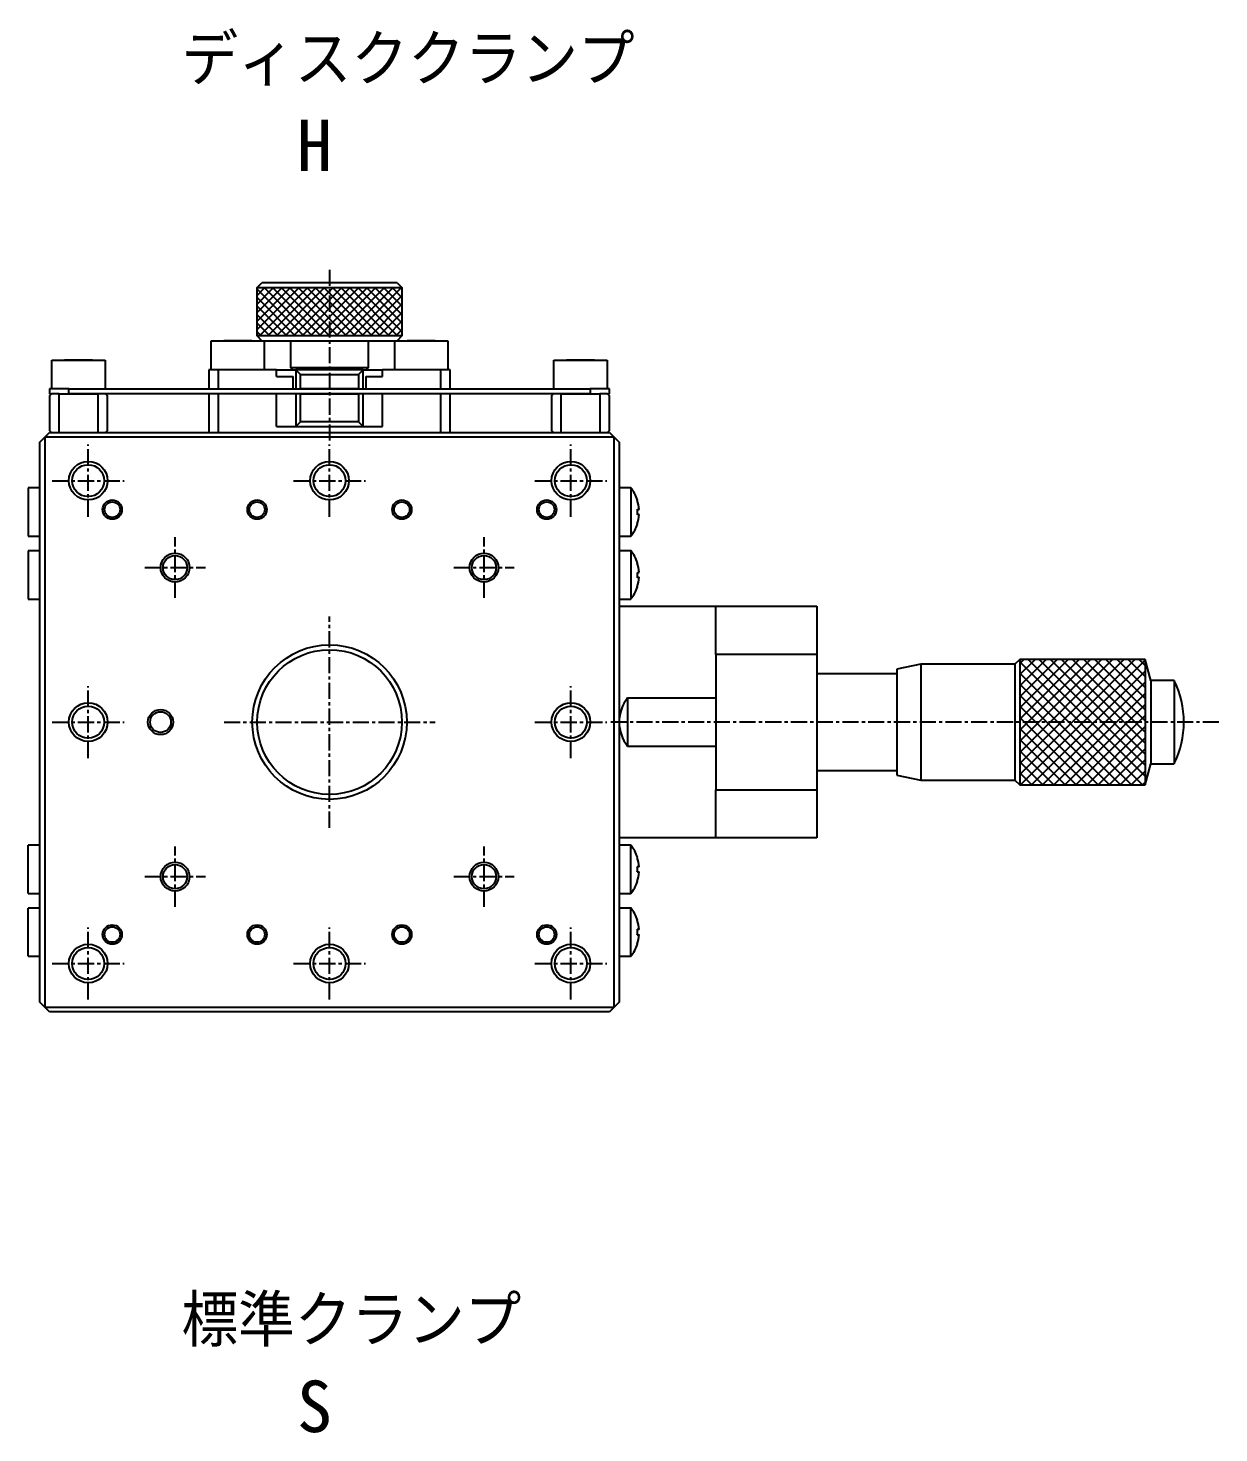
# Model space of a CAD drawing. Extents: x 92 to 449, y 62 to 331.
# Drawn here: x 160.5 to 253, y 221.7 to 330.8 of the extents above; entities that cross this region are included whole.
import ezdxf

# ---------------------------------------------------------------- set-up
doc = ezdxf.new("R2010")
doc.units = 0
doc.linetypes.add('CENTER', pattern=[2, 1.25, -0.25, 0.25, -0.25])
doc.layers.get('0').update_dxf_attribs({"linetype": 'CONTINUOUS'})
doc.styles.add('ｽﾀｲﾙ1', font='txt.shx', dxfattribs={"bigfont": 'bigfont.shx'})

msp = doc.modelspace()

# ---------------------------------------------------------------- linework, layer by layer
at = {"color": 7, "linetype": 'CONTINUOUS'}
for p, q in [((178.3, 310.62), (178.68, 310.99)), ((183.93, 310.99), (178.68, 310.99)), ((189.18, 310.99), (183.93, 310.99)), ((189.18, 310.99), (189.55, 310.62)), ((178.3, 310.62), (189.55, 310.62)), ((178.3, 306.87), (178.3, 310.62)), ((183.93, 310.62), (189.55, 310.62)), ((189.55, 306.87), (178.3, 306.87)), ((178.68, 306.49), (178.3, 306.87)), ((189.55, 306.87), (189.18, 306.49)), ((174.74, 306.49), (178.68, 306.49)), ((174.74, 304.24), (174.74, 306.49)), ((174.74, 306.49), (176.8, 306.49)), ((175.72, 306.49), (176.26, 306.49)), ((176.26, 306.49), (175.72, 306.49)), ((176.26, 306.49), (177.34, 306.49)), ((177.34, 306.49), (176.26, 306.49)), ((176.8, 306.49), (178.68, 306.49)), ((177.34, 306.49), (177.88, 306.49)), ((177.88, 306.49), (177.34, 306.49)), ((178.68, 306.49), (189.18, 306.49)), ((178.86, 306.49), (178.86, 304.24)), ((180.93, 304.39), (180.93, 306.49)), ((186.93, 306.49), (186.93, 304.39)), ((188.99, 304.24), (188.99, 306.49)), ((189.18, 306.49), (193.11, 306.49)), ((189.18, 306.49), (191.05, 306.49)), ((189.97, 306.49), (190.51, 306.49)), ((190.51, 306.49), (189.97, 306.49)), ((190.51, 306.49), (191.59, 306.49)), ((191.59, 306.49), (190.51, 306.49)), ((191.05, 306.49), (193.11, 306.49)), ((191.59, 306.49), (192.13, 306.49)), ((192.13, 306.49), (191.59, 306.49)), ((193.11, 306.49), (193.11, 304.24)), ((162.36, 304.99), (166.49, 304.99)), ((162.36, 302.74), (162.36, 304.99)), ((162.36, 304.99), (164.43, 304.99)), ((163.34, 304.99), (163.88, 304.99)), ((163.88, 304.99), (163.34, 304.99)), ((163.88, 304.99), (164.97, 304.99)), ((164.97, 304.99), (163.88, 304.99)), ((164.43, 304.99), (166.49, 304.99)), ((164.97, 304.99), (165.51, 304.99)), ((165.51, 304.99), (164.97, 304.99)), ((166.49, 304.99), (166.49, 302.74)), ((201.36, 304.99), (205.49, 304.99)), ((201.36, 304.99), (203.43, 304.99)), ((201.36, 302.74), (201.36, 304.99)), ((202.34, 304.99), (202.88, 304.99)), ((202.88, 304.99), (202.34, 304.99)), ((202.88, 304.99), (203.97, 304.99)), ((203.97, 304.99), (202.88, 304.99)), ((203.43, 304.99), (205.49, 304.99)), ((203.97, 304.99), (204.51, 304.99)), ((204.51, 304.99), (203.97, 304.99)), ((205.49, 304.99), (205.49, 302.74)), ((175.3, 304.24), (174.55, 304.24)), ((174.55, 304.24), (174.55, 302.74)), ((179.8, 304.24), (175.3, 304.24)), ((175.3, 302.74), (175.3, 304.24)), ((179.8, 304.24), (181.08, 304.24)), ((179.8, 303.72), (181.1, 303.72)), ((186.93, 304.39), (180.93, 304.39)), ((181.08, 304.24), (180.93, 304.39)), ((181.08, 304.24), (181.3, 304.24)), ((181.1, 302.74), (181.1, 303.72)), ((186.55, 304.24), (181.3, 304.24)), ((181.3, 304.24), (181.3, 302.74)), ((181.3, 304.24), (181.68, 303.87)), ((181.68, 303.87), (186.18, 303.87)), ((181.68, 302.74), (181.68, 303.87)), ((186.55, 304.24), (186.18, 303.87)), ((186.18, 303.87), (186.18, 302.74)), ((186.55, 302.74), (186.55, 304.24)), ((186.55, 304.24), (186.78, 304.24)), ((186.75, 303.72), (188.05, 303.72)), ((186.75, 303.72), (186.75, 302.74)), ((186.93, 304.39), (186.78, 304.24)), ((186.78, 304.24), (188.05, 304.24)), ((192.55, 304.24), (188.05, 304.24)), ((193.3, 304.24), (192.55, 304.24)), ((192.55, 304.24), (192.55, 302.74)), ((193.3, 302.74), (193.3, 304.24)), ((163.68, 302.74), (162.18, 302.74)), ((162.18, 302.74), (162.18, 302.37)), ((162.18, 302.37), (162.33, 302.37)), ((162.18, 302.22), (162.33, 302.37)), ((162.18, 302.22), (162.18, 299.52)), ((162.93, 302.37), (162.33, 302.37)), ((162.93, 299.37), (162.93, 302.37)), ((162.93, 302.37), (163.68, 302.37)), ((162.93, 302.37), (163.68, 302.37)), ((163.68, 302.74), (181.68, 302.74)), ((165.93, 302.37), (163.68, 302.37)), ((163.68, 302.37), (165.93, 302.37)), ((181.68, 302.37), (165.93, 302.37)), ((165.93, 302.37), (165.93, 299.37)), ((166.53, 302.37), (166.68, 302.22)), ((166.68, 299.52), (166.68, 302.22)), ((174.55, 302.37), (174.55, 299.37)), ((175.3, 299.37), (175.3, 302.37)), ((181.3, 302.37), (181.3, 299.82)), ((181.68, 302.74), (186.18, 302.74)), ((186.18, 302.74), (181.68, 302.74)), ((181.68, 302.37), (186.18, 302.37)), ((186.18, 302.37), (181.68, 302.37)), ((181.68, 300.19), (181.68, 302.37)), ((186.18, 302.74), (204.18, 302.74)), ((201.93, 302.37), (186.18, 302.37)), ((186.18, 302.37), (186.18, 300.19)), ((186.55, 299.82), (186.55, 302.37)), ((192.55, 302.37), (192.55, 299.37)), ((193.3, 299.37), (193.3, 302.37)), ((201.18, 302.22), (201.33, 302.37)), ((201.18, 302.22), (201.18, 299.52)), ((201.93, 299.37), (201.93, 302.37)), ((204.18, 302.37), (201.93, 302.37)), ((201.93, 302.37), (204.18, 302.37)), ((205.68, 302.74), (204.18, 302.74)), ((204.18, 302.37), (204.93, 302.37)), ((204.18, 302.37), (204.93, 302.37)), ((204.93, 302.37), (204.93, 299.37)), ((205.53, 302.37), (204.93, 302.37)), ((205.53, 302.37), (205.68, 302.37)), ((205.53, 302.37), (205.68, 302.22)), ((205.68, 302.37), (205.68, 302.74)), ((205.68, 299.52), (205.68, 302.22)), ((181.68, 300.19), (181.3, 299.82)), ((186.18, 300.19), (181.68, 300.19)), ((186.18, 300.19), (186.55, 299.82)), ((161.43, 298.62), (161.8, 298.99)), ((161.8, 298.99), (162.18, 299.37)), ((161.8, 298.99), (161.8, 254.74)), ((206.05, 298.99), (161.8, 298.99)), ((162.18, 299.52), (162.33, 299.37)), ((162.33, 299.37), (162.18, 299.52)), ((162.18, 299.37), (205.68, 299.37)), ((166.53, 299.37), (166.68, 299.52)), ((166.68, 299.52), (166.53, 299.37)), ((179.8, 299.82), (181.3, 299.82)), ((181.3, 299.82), (182.8, 299.82)), ((182.8, 299.82), (185.05, 299.82)), ((185.05, 299.82), (186.55, 299.82)), ((186.55, 299.82), (188.05, 299.82)), ((201.18, 299.52), (201.33, 299.37)), ((201.33, 299.37), (201.18, 299.52)), ((205.53, 299.37), (205.68, 299.52)), ((205.68, 299.52), (205.53, 299.37)), ((205.68, 299.37), (206.05, 298.99)), ((206.05, 254.74), (206.05, 298.99)), ((206.05, 298.99), (206.43, 298.62)), ((161.43, 293.95), (161.43, 298.62)), ((206.43, 298.62), (206.43, 293.95)), ((161.43, 295.06), (160.51, 295.06)), ((160.51, 295.06), (160.51, 291.31)), ((207.34, 295.06), (206.43, 295.06)), ((207.34, 295.06), (207.34, 291.31)), ((161.43, 292.41), (161.43, 293.95)), ((206.43, 293.95), (206.43, 292.41)), ((207.84, 294.12), (207.85, 294.12)), ((161.43, 289.07), (161.43, 292.41)), ((206.43, 292.41), (206.43, 289.07)), ((207.84, 293.38), (207.99, 293.38)), ((207.99, 292.99), (207.84, 292.99)), ((160.51, 291.31), (161.43, 291.31)), ((206.43, 291.31), (207.34, 291.31)), ((207.85, 292.24), (207.84, 292.24)), ((161.43, 290.18), (160.51, 290.18)), ((160.51, 290.18), (160.51, 288.31)), ((207.34, 290.18), (206.43, 290.18)), ((207.34, 290.18), (207.34, 288.31)), ((207.84, 289.24), (207.85, 289.24)), ((207.84, 289.24), (207.85, 289.24)), ((160.51, 288.31), (160.51, 286.43)), ((161.43, 287.54), (161.43, 289.07)), ((206.43, 289.07), (206.43, 287.54)), ((207.34, 288.31), (207.34, 286.43)), ((207.84, 288.5), (207.99, 288.5)), ((207.99, 288.11), (207.84, 288.11)), ((161.43, 266.2), (161.43, 287.54)), ((206.43, 287.54), (206.43, 266.2)), ((207.85, 287.37), (207.84, 287.37)), ((207.85, 287.37), (207.84, 287.37)), ((160.51, 286.43), (161.43, 286.43)), ((206.43, 286.43), (207.34, 286.43)), ((206.43, 285.87), (213.93, 285.87)), ((213.93, 285.87), (221.8, 285.87)), ((213.93, 282.12), (213.93, 285.87)), ((221.8, 285.87), (221.8, 282.12)), ((221.8, 282.12), (213.93, 282.12)), ((213.93, 282.12), (213.93, 271.62)), ((221.8, 282.12), (221.8, 271.62)), ((237.55, 281.74), (237.18, 281.37)), ((247.74, 280.09), (247.3, 281.74)), ((227.99, 280.62), (221.8, 280.62)), ((229.86, 281.37), (227.99, 280.99)), ((227.99, 280.99), (227.99, 273.15)), ((237.18, 281.37), (229.86, 281.37)), ((229.86, 281.37), (229.86, 272.81)), ((237.18, 281.37), (237.18, 272.81)), ((247.74, 280.09), (247.74, 273.96)), ((249.55, 280.09), (247.74, 280.09)), ((249.55, 280.09), (249.55, 273.96)), ((213.93, 278.74), (207.08, 278.74)), ((207.08, 278.74), (207.08, 275.18)), ((207.08, 275.18), (207.08, 274.99)), ((207.08, 274.99), (213.93, 274.99)), ((247.74, 273.96), (247.74, 273.64)), ((249.55, 273.96), (249.55, 273.64)), ((221.8, 273.12), (227.99, 273.12)), ((227.99, 273.15), (227.99, 272.74)), ((229.86, 272.81), (229.86, 272.37)), ((237.18, 272.81), (237.18, 272.37)), ((247.3, 271.99), (247.74, 273.64)), ((247.74, 273.64), (249.55, 273.64)), ((227.99, 272.74), (229.86, 272.37)), ((229.86, 272.37), (237.18, 272.37)), ((237.18, 272.37), (237.55, 271.99)), ((237.55, 272.48), (237.55, 271.99)), ((247.3, 272.48), (247.3, 271.99)), ((213.93, 267.87), (213.93, 271.62)), ((213.93, 271.62), (221.8, 271.62)), ((221.8, 271.62), (221.8, 267.87)), ((161.43, 267.31), (160.51, 267.31)), ((160.51, 265.43), (160.51, 267.31)), ((213.93, 267.87), (206.43, 267.87)), ((207.34, 267.31), (206.43, 267.31)), ((207.34, 265.43), (207.34, 267.31)), ((221.8, 267.87), (213.93, 267.87)), ((207.85, 266.37), (207.84, 266.37)), ((207.85, 266.37), (207.84, 266.37)), ((160.51, 263.56), (160.51, 265.43)), ((161.43, 264.66), (161.43, 266.2)), ((206.43, 266.2), (206.43, 264.66)), ((207.34, 263.56), (207.34, 265.43)), ((207.99, 265.63), (207.84, 265.63)), ((207.84, 265.24), (207.99, 265.24)), ((161.43, 261.32), (161.43, 264.66)), ((206.43, 264.66), (206.43, 261.32)), ((207.84, 264.49), (207.85, 264.49)), ((207.84, 264.49), (207.85, 264.49)), ((160.51, 263.56), (161.43, 263.56)), ((206.43, 263.56), (207.34, 263.56)), ((161.43, 262.43), (160.51, 262.43)), ((160.51, 258.68), (160.51, 262.43)), ((207.34, 262.43), (206.43, 262.43)), ((207.34, 258.68), (207.34, 262.43)), ((161.43, 259.79), (161.43, 261.32)), ((206.43, 261.32), (206.43, 259.79)), ((207.85, 261.49), (207.84, 261.49)), ((161.43, 255.12), (161.43, 259.79)), ((206.43, 259.79), (206.43, 255.12)), ((207.99, 260.75), (207.84, 260.75)), ((207.84, 260.36), (207.99, 260.36)), ((160.51, 258.68), (161.43, 258.68)), ((206.43, 258.68), (207.34, 258.68)), ((207.84, 259.62), (207.85, 259.62)), ((161.8, 254.74), (161.43, 255.12)), ((161.8, 254.74), (206.05, 254.74)), ((162.18, 254.37), (161.8, 254.74)), ((205.68, 254.37), (162.18, 254.37)), ((206.05, 254.74), (205.68, 254.37)), ((206.43, 255.12), (206.05, 254.74))]:
    msp.add_line(p, q, dxfattribs=at)
at = {"color": 1, "linetype": 'CENTER'}
for p, q in [((183.93, 311.99), (183.93, 298.49)), ((165.18, 292.82), (165.18, 298.42)), ((183.93, 292.82), (183.93, 298.42)), ((202.68, 292.82), (202.68, 298.42)), ((162.38, 295.62), (167.98, 295.62)), ((181.13, 295.62), (186.73, 295.62)), ((199.88, 295.62), (205.48, 295.62)), ((171.93, 286.52), (171.93, 291.22)), ((195.93, 286.52), (195.93, 291.22)), ((169.58, 288.87), (174.28, 288.87)), ((193.58, 288.87), (198.28, 288.87)), ((183.93, 268.67), (183.93, 285.07)), ((165.18, 274.07), (165.18, 279.67)), ((202.68, 274.07), (202.68, 279.67)), ((162.38, 276.87), (167.98, 276.87)), ((175.73, 276.87), (192.13, 276.87)), ((199.88, 276.87), (205.48, 276.87)), ((253.03, 276.87), (205.58, 276.87)), ((171.93, 262.52), (171.93, 267.22)), ((195.93, 262.52), (195.93, 267.22)), ((169.58, 264.87), (174.28, 264.87)), ((193.58, 264.87), (198.28, 264.87)), ((165.18, 255.32), (165.18, 260.92)), ((183.93, 255.32), (183.93, 260.92)), ((202.68, 255.32), (202.68, 260.92)), ((162.38, 258.12), (167.98, 258.12)), ((181.13, 258.12), (186.73, 258.12)), ((199.88, 258.12), (205.48, 258.12))]:
    msp.add_line(p, q, dxfattribs=at)
at = {"color": 3, "linetype": 'CONTINUOUS'}
for p, q in [((178.3, 310.62), (183.93, 310.62)), ((178.3, 306.87), (178.3, 310.62)), ((178.3, 310), (178.91, 310.62)), ((178.3, 309.34), (179.58, 310.62)), ((178.3, 308.68), (180.24, 310.62)), ((178.3, 308.02), (180.9, 310.62)), ((178.3, 307.35), (181.57, 310.62)), ((181.93, 306.87), (178.3, 310.5)), ((178.48, 306.87), (182.23, 310.62)), ((182.59, 306.87), (178.84, 310.62)), ((179.14, 306.87), (182.89, 310.62)), ((183.26, 306.87), (179.51, 310.62)), ((179.8, 306.87), (183.55, 310.62)), ((183.92, 306.87), (180.17, 310.62)), ((180.47, 306.87), (184.22, 310.62)), ((184.58, 306.87), (180.83, 310.62)), ((181.13, 306.87), (184.88, 310.62)), ((185.25, 306.87), (181.5, 310.62)), ((181.79, 306.87), (185.54, 310.62)), ((185.91, 306.87), (182.16, 310.62)), ((182.46, 306.87), (186.21, 310.62)), ((186.57, 306.87), (182.82, 310.62)), ((183.12, 306.87), (186.87, 310.62)), ((187.23, 306.87), (183.48, 310.62)), ((183.78, 306.87), (187.53, 310.62)), ((187.9, 306.87), (184.15, 310.62)), ((184.45, 306.87), (188.2, 310.62)), ((188.56, 306.87), (184.81, 310.62)), ((185.11, 306.87), (188.86, 310.62)), ((189.22, 306.87), (185.47, 310.62)), ((185.77, 306.87), (189.52, 310.62)), ((189.55, 307.2), (186.14, 310.62)), ((186.43, 306.87), (189.55, 309.98)), ((189.55, 307.87), (186.8, 310.62)), ((189.55, 308.53), (187.46, 310.62)), ((189.55, 309.19), (188.12, 310.62)), ((189.55, 309.85), (188.79, 310.62)), ((189.55, 310.52), (189.45, 310.62)), ((189.55, 310.62), (189.55, 306.87)), ((189.55, 310.62), (189.55, 306.87)), ((181.27, 306.87), (178.3, 309.84)), ((180.61, 306.87), (178.3, 309.17)), ((187.1, 306.87), (189.55, 309.32)), ((179.94, 306.87), (178.3, 308.51)), ((179.28, 306.87), (178.3, 307.85)), ((187.76, 306.87), (189.55, 308.66)), ((188.42, 306.87), (189.55, 308)), ((178.62, 306.87), (178.3, 307.18)), ((189.55, 306.87), (178.3, 306.87)), ((189.09, 306.87), (189.55, 307.33)), ((179.8, 303.72), (179.8, 304.24)), ((188.05, 303.72), (188.05, 304.24)), ((163.68, 302.37), (163.68, 302.74)), ((179.8, 299.82), (179.8, 302.37)), ((188.05, 299.82), (188.05, 302.37)), ((204.18, 302.74), (204.18, 302.37)), ((247.3, 281.74), (237.55, 281.74)), ((237.55, 281.74), (237.55, 272.48)), ((237.55, 281.42), (237.88, 281.74)), ((237.55, 280.56), (238.74, 281.74)), ((237.55, 279.69), (239.6, 281.74)), ((237.55, 278.83), (240.46, 281.74)), ((237.55, 277.97), (241.32, 281.74)), ((237.55, 277.11), (242.18, 281.74)), ((237.55, 276.25), (243.05, 281.74)), ((237.55, 275.39), (243.91, 281.74)), ((237.55, 274.52), (244.77, 281.74)), ((237.55, 273.66), (245.63, 281.74)), ((237.55, 272.8), (246.49, 281.74)), ((247.1, 271.99), (237.55, 281.54)), ((237.6, 271.99), (247.3, 281.69)), ((247.3, 272.66), (238.21, 281.74)), ((247.3, 273.52), (239.07, 281.74)), ((247.3, 274.38), (239.94, 281.74)), ((247.3, 275.24), (240.8, 281.74)), ((247.3, 276.1), (241.66, 281.74)), ((247.3, 276.96), (242.52, 281.74)), ((247.3, 277.83), (243.38, 281.74)), ((247.3, 278.69), (244.25, 281.74)), ((247.3, 279.55), (245.11, 281.74)), ((247.3, 280.41), (245.97, 281.74)), ((247.3, 281.27), (246.83, 281.74)), ((247.3, 281.74), (247.3, 272.48)), ((246.24, 271.99), (237.55, 280.68)), ((238.47, 271.99), (247.3, 280.83)), ((245.38, 271.99), (237.55, 279.82)), ((239.33, 271.99), (247.3, 279.96)), ((244.52, 271.99), (237.55, 278.96)), ((240.19, 271.99), (247.3, 279.1)), ((241.05, 271.99), (247.3, 278.24)), ((243.65, 271.99), (237.55, 278.1)), ((242.79, 271.99), (237.55, 277.23)), ((241.91, 271.99), (247.3, 277.38)), ((241.93, 271.99), (237.55, 276.37)), ((242.78, 271.99), (247.3, 276.52)), ((241.07, 271.99), (237.55, 275.51)), ((243.64, 271.99), (247.3, 275.66)), ((240.21, 271.99), (237.55, 274.65)), ((244.5, 271.99), (247.3, 274.79)), ((245.36, 271.99), (247.3, 273.93)), ((239.35, 271.99), (237.55, 273.79)), ((238.48, 271.99), (237.55, 272.93)), ((246.22, 271.99), (247.3, 273.07)), ((237.62, 271.99), (237.55, 272.06)), ((237.55, 271.99), (247.3, 271.99)), ((247.08, 271.99), (247.3, 272.21))]:
    msp.add_line(p, q, dxfattribs=at)
at = {"color": 7, "linetype": 'CONTINUOUS'}
for points in [[(207.84, 292.99, 0), (207.84, 292.99, 0), (207.84, 292.99, 0), (207.84, 292.99, 0), (207.84, 293, 0), (207.84, 293, 0), (207.84, 293, 0), (207.84, 293.01, 0), (207.84, 293.01, 0), (207.85, 293.01, 0), (207.85, 293.02, 0), (207.85, 293.02, 0), (207.85, 293.02, 0), (207.85, 293.02, 0), (207.85, 293.03, 0), (207.85, 293.03, 0), (207.85, 293.03, 0), (207.85, 293.04, 0), (207.85, 293.04, 0), (207.85, 293.04, 0), (207.85, 293.05, 0), (207.85, 293.05, 0), (207.85, 293.05, 0), (207.85, 293.06, 0), (207.85, 293.06, 0), (207.85, 293.06, 0), (207.85, 293.06, 0), (207.85, 293.07, 0), (207.85, 293.07, 0), (207.85, 293.07, 0), (207.85, 293.08, 0), (207.85, 293.08, 0), (207.85, 293.08, 0), (207.85, 293.09, 0), (207.85, 293.09, 0), (207.85, 293.09, 0), (207.85, 293.1, 0), (207.85, 293.1, 0), (207.85, 293.1, 0), (207.85, 293.1, 0), (207.85, 293.11, 0), (207.85, 293.11, 0), (207.85, 293.11, 0), (207.85, 293.12, 0), (207.85, 293.12, 0), (207.85, 293.12, 0), (207.85, 293.12, 0), (207.85, 293.13, 0), (207.85, 293.13, 0), (207.85, 293.13, 0), (207.85, 293.14, 0), (207.85, 293.14, 0), (207.85, 293.14, 0), (207.85, 293.15, 0), (207.85, 293.15, 0), (207.85, 293.15, 0), (207.85, 293.16, 0), (207.85, 293.16, 0), (207.85, 293.16, 0), (207.85, 293.17, 0), (207.85, 293.17, 0), (207.85, 293.17, 0), (207.85, 293.17, 0), (207.85, 293.18, 0), (207.85, 293.18, 0), (207.85, 293.18, 0), (207.85, 293.19, 0), (207.85, 293.19, 0), (207.85, 293.19, 0), (207.85, 293.19, 0), (207.85, 293.2, 0), (207.85, 293.2, 0), (207.85, 293.2, 0), (207.85, 293.21, 0), (207.85, 293.21, 0), (207.85, 293.21, 0), (207.85, 293.22, 0), (207.85, 293.22, 0), (207.85, 293.22, 0), (207.85, 293.23, 0), (207.85, 293.23, 0), (207.85, 293.23, 0), (207.85, 293.23, 0), (207.85, 293.24, 0), (207.85, 293.24, 0), (207.85, 293.24, 0), (207.85, 293.25, 0), (207.85, 293.25, 0), (207.85, 293.25, 0), (207.85, 293.26, 0), (207.85, 293.26, 0), (207.85, 293.26, 0), (207.85, 293.26, 0), (207.85, 293.27, 0), (207.85, 293.27, 0), (207.85, 293.27, 0), (207.85, 293.28, 0), (207.85, 293.28, 0), (207.85, 293.28, 0), (207.85, 293.29, 0), (207.85, 293.29, 0), (207.85, 293.29, 0), (207.85, 293.3, 0), (207.85, 293.3, 0), (207.85, 293.3, 0), (207.85, 293.31, 0), (207.85, 293.31, 0), (207.85, 293.31, 0), (207.85, 293.31, 0), (207.85, 293.32, 0), (207.85, 293.32, 0), (207.85, 293.32, 0), (207.85, 293.33, 0), (207.85, 293.33, 0), (207.85, 293.33, 0), (207.85, 293.34, 0), (207.85, 293.34, 0), (207.85, 293.34, 0), (207.85, 293.35, 0), (207.85, 293.35, 0), (207.84, 293.35, 0), (207.84, 293.35, 0), (207.84, 293.36, 0), (207.84, 293.36, 0), (207.84, 293.36, 0), (207.84, 293.37, 0), (207.84, 293.37, 0), (207.84, 293.37, 0), (207.84, 293.37, 0)], [(207.84, 288.11, 0), (207.84, 288.11, 0), (207.84, 288.12, 0), (207.84, 288.12, 0), (207.84, 288.12, 0), (207.84, 288.12, 0), (207.84, 288.13, 0), (207.84, 288.13, 0), (207.84, 288.13, 0), (207.85, 288.14, 0), (207.85, 288.14, 0), (207.85, 288.14, 0), (207.85, 288.15, 0), (207.85, 288.15, 0), (207.85, 288.15, 0), (207.85, 288.16, 0), (207.85, 288.16, 0), (207.85, 288.16, 0), (207.85, 288.17, 0), (207.85, 288.17, 0), (207.85, 288.17, 0), (207.85, 288.17, 0), (207.85, 288.18, 0), (207.85, 288.18, 0), (207.85, 288.18, 0), (207.85, 288.19, 0), (207.85, 288.19, 0), (207.85, 288.19, 0), (207.85, 288.19, 0), (207.85, 288.2, 0), (207.85, 288.2, 0), (207.85, 288.2, 0), (207.85, 288.21, 0), (207.85, 288.21, 0), (207.85, 288.21, 0), (207.85, 288.22, 0), (207.85, 288.22, 0), (207.85, 288.22, 0), (207.85, 288.23, 0), (207.85, 288.23, 0), (207.85, 288.23, 0), (207.85, 288.24, 0), (207.85, 288.24, 0), (207.85, 288.24, 0), (207.85, 288.24, 0), (207.85, 288.25, 0), (207.85, 288.25, 0), (207.85, 288.25, 0), (207.85, 288.26, 0), (207.85, 288.26, 0), (207.85, 288.26, 0), (207.85, 288.26, 0), (207.85, 288.27, 0), (207.85, 288.27, 0), (207.85, 288.27, 0), (207.85, 288.28, 0), (207.85, 288.28, 0), (207.85, 288.28, 0), (207.85, 288.29, 0), (207.85, 288.29, 0), (207.85, 288.29, 0), (207.85, 288.3, 0), (207.85, 288.3, 0), (207.85, 288.3, 0), (207.85, 288.31, 0), (207.85, 288.31, 0), (207.85, 288.31, 0), (207.85, 288.31, 0), (207.85, 288.32, 0), (207.85, 288.32, 0), (207.85, 288.32, 0), (207.85, 288.33, 0), (207.85, 288.33, 0), (207.85, 288.33, 0), (207.85, 288.34, 0), (207.85, 288.34, 0), (207.85, 288.34, 0), (207.85, 288.35, 0), (207.85, 288.35, 0), (207.85, 288.35, 0), (207.85, 288.35, 0), (207.85, 288.36, 0), (207.85, 288.36, 0), (207.85, 288.36, 0), (207.85, 288.37, 0), (207.85, 288.37, 0), (207.85, 288.37, 0), (207.85, 288.38, 0), (207.85, 288.38, 0), (207.85, 288.38, 0), (207.85, 288.38, 0), (207.85, 288.39, 0), (207.85, 288.39, 0), (207.85, 288.39, 0), (207.85, 288.4, 0), (207.85, 288.4, 0), (207.85, 288.4, 0), (207.85, 288.41, 0), (207.85, 288.41, 0), (207.85, 288.41, 0), (207.85, 288.42, 0), (207.85, 288.42, 0), (207.85, 288.42, 0), (207.85, 288.42, 0), (207.85, 288.43, 0), (207.85, 288.43, 0), (207.85, 288.43, 0), (207.85, 288.44, 0), (207.85, 288.44, 0), (207.85, 288.44, 0), (207.85, 288.44, 0), (207.85, 288.45, 0), (207.85, 288.45, 0), (207.85, 288.45, 0), (207.85, 288.46, 0), (207.85, 288.46, 0), (207.85, 288.46, 0), (207.85, 288.47, 0), (207.85, 288.47, 0), (207.85, 288.47, 0), (207.84, 288.48, 0), (207.84, 288.48, 0), (207.84, 288.48, 0), (207.84, 288.49, 0), (207.84, 288.49, 0), (207.84, 288.49, 0), (207.84, 288.49, 0), (207.84, 288.5, 0), (207.84, 288.5, 0)], [(207.84, 265.24, 0), (207.84, 265.24, 0), (207.84, 265.24, 0), (207.84, 265.24, 0), (207.84, 265.25, 0), (207.84, 265.25, 0), (207.84, 265.25, 0), (207.84, 265.26, 0), (207.84, 265.26, 0), (207.85, 265.26, 0), (207.85, 265.27, 0), (207.85, 265.27, 0), (207.85, 265.27, 0), (207.85, 265.27, 0), (207.85, 265.28, 0), (207.85, 265.28, 0), (207.85, 265.28, 0), (207.85, 265.29, 0), (207.85, 265.29, 0), (207.85, 265.29, 0), (207.85, 265.3, 0), (207.85, 265.3, 0), (207.85, 265.3, 0), (207.85, 265.3, 0), (207.85, 265.31, 0), (207.85, 265.31, 0), (207.85, 265.31, 0), (207.85, 265.32, 0), (207.85, 265.32, 0), (207.85, 265.32, 0), (207.85, 265.33, 0), (207.85, 265.33, 0), (207.85, 265.33, 0), (207.85, 265.34, 0), (207.85, 265.34, 0), (207.85, 265.34, 0), (207.85, 265.35, 0), (207.85, 265.35, 0), (207.85, 265.35, 0), (207.85, 265.35, 0), (207.85, 265.36, 0), (207.85, 265.36, 0), (207.85, 265.36, 0), (207.85, 265.37, 0), (207.85, 265.37, 0), (207.85, 265.37, 0), (207.85, 265.38, 0), (207.85, 265.38, 0), (207.85, 265.38, 0), (207.85, 265.38, 0), (207.85, 265.39, 0), (207.85, 265.39, 0), (207.85, 265.39, 0), (207.85, 265.4, 0), (207.85, 265.4, 0), (207.85, 265.4, 0), (207.85, 265.41, 0), (207.85, 265.41, 0), (207.85, 265.41, 0), (207.85, 265.42, 0), (207.85, 265.42, 0), (207.85, 265.42, 0), (207.85, 265.42, 0), (207.85, 265.43, 0), (207.85, 265.43, 0), (207.85, 265.43, 0), (207.85, 265.44, 0), (207.85, 265.44, 0), (207.85, 265.44, 0), (207.85, 265.44, 0), (207.85, 265.45, 0), (207.85, 265.45, 0), (207.85, 265.45, 0), (207.85, 265.46, 0), (207.85, 265.46, 0), (207.85, 265.46, 0), (207.85, 265.47, 0), (207.85, 265.47, 0), (207.85, 265.47, 0), (207.85, 265.48, 0), (207.85, 265.48, 0), (207.85, 265.48, 0), (207.85, 265.49, 0), (207.85, 265.49, 0), (207.85, 265.49, 0), (207.85, 265.49, 0), (207.85, 265.5, 0), (207.85, 265.5, 0), (207.85, 265.5, 0), (207.85, 265.51, 0), (207.85, 265.51, 0), (207.85, 265.51, 0), (207.85, 265.51, 0), (207.85, 265.52, 0), (207.85, 265.52, 0), (207.85, 265.52, 0), (207.85, 265.53, 0), (207.85, 265.53, 0), (207.85, 265.53, 0), (207.85, 265.54, 0), (207.85, 265.54, 0), (207.85, 265.54, 0), (207.85, 265.55, 0), (207.85, 265.55, 0), (207.85, 265.55, 0), (207.85, 265.56, 0), (207.85, 265.56, 0), (207.85, 265.56, 0), (207.85, 265.56, 0), (207.85, 265.57, 0), (207.85, 265.57, 0), (207.85, 265.57, 0), (207.85, 265.58, 0), (207.85, 265.58, 0), (207.85, 265.58, 0), (207.85, 265.59, 0), (207.85, 265.59, 0), (207.85, 265.59, 0), (207.85, 265.6, 0), (207.85, 265.6, 0), (207.84, 265.6, 0), (207.84, 265.6, 0), (207.84, 265.61, 0), (207.84, 265.61, 0), (207.84, 265.61, 0), (207.84, 265.62, 0), (207.84, 265.62, 0), (207.84, 265.62, 0), (207.84, 265.62, 0)], [(207.84, 260.36, 0), (207.84, 260.36, 0), (207.84, 260.37, 0), (207.84, 260.37, 0), (207.84, 260.37, 0), (207.84, 260.38, 0), (207.84, 260.38, 0), (207.84, 260.38, 0), (207.84, 260.38, 0), (207.85, 260.39, 0), (207.85, 260.39, 0), (207.85, 260.39, 0), (207.85, 260.4, 0), (207.85, 260.4, 0), (207.85, 260.4, 0), (207.85, 260.41, 0), (207.85, 260.41, 0), (207.85, 260.41, 0), (207.85, 260.42, 0), (207.85, 260.42, 0), (207.85, 260.42, 0), (207.85, 260.42, 0), (207.85, 260.43, 0), (207.85, 260.43, 0), (207.85, 260.43, 0), (207.85, 260.44, 0), (207.85, 260.44, 0), (207.85, 260.44, 0), (207.85, 260.44, 0), (207.85, 260.45, 0), (207.85, 260.45, 0), (207.85, 260.45, 0), (207.85, 260.46, 0), (207.85, 260.46, 0), (207.85, 260.46, 0), (207.85, 260.47, 0), (207.85, 260.47, 0), (207.85, 260.47, 0), (207.85, 260.48, 0), (207.85, 260.48, 0), (207.85, 260.48, 0), (207.85, 260.49, 0), (207.85, 260.49, 0), (207.85, 260.49, 0), (207.85, 260.49, 0), (207.85, 260.5, 0), (207.85, 260.5, 0), (207.85, 260.5, 0), (207.85, 260.51, 0), (207.85, 260.51, 0), (207.85, 260.51, 0), (207.85, 260.51, 0), (207.85, 260.52, 0), (207.85, 260.52, 0), (207.85, 260.52, 0), (207.85, 260.53, 0), (207.85, 260.53, 0), (207.85, 260.53, 0), (207.85, 260.54, 0), (207.85, 260.54, 0), (207.85, 260.54, 0), (207.85, 260.55, 0), (207.85, 260.55, 0), (207.85, 260.55, 0), (207.85, 260.56, 0), (207.85, 260.56, 0), (207.85, 260.56, 0), (207.85, 260.56, 0), (207.85, 260.57, 0), (207.85, 260.57, 0), (207.85, 260.57, 0), (207.85, 260.58, 0), (207.85, 260.58, 0), (207.85, 260.58, 0), (207.85, 260.59, 0), (207.85, 260.59, 0), (207.85, 260.59, 0), (207.85, 260.6, 0), (207.85, 260.6, 0), (207.85, 260.6, 0), (207.85, 260.6, 0), (207.85, 260.61, 0), (207.85, 260.61, 0), (207.85, 260.61, 0), (207.85, 260.62, 0), (207.85, 260.62, 0), (207.85, 260.62, 0), (207.85, 260.62, 0), (207.85, 260.63, 0), (207.85, 260.63, 0), (207.85, 260.63, 0), (207.85, 260.64, 0), (207.85, 260.64, 0), (207.85, 260.64, 0), (207.85, 260.65, 0), (207.85, 260.65, 0), (207.85, 260.65, 0), (207.85, 260.66, 0), (207.85, 260.66, 0), (207.85, 260.66, 0), (207.85, 260.67, 0), (207.85, 260.67, 0), (207.85, 260.67, 0), (207.85, 260.67, 0), (207.85, 260.68, 0), (207.85, 260.68, 0), (207.85, 260.68, 0), (207.85, 260.69, 0), (207.85, 260.69, 0), (207.85, 260.69, 0), (207.85, 260.69, 0), (207.85, 260.7, 0), (207.85, 260.7, 0), (207.85, 260.7, 0), (207.85, 260.71, 0), (207.85, 260.71, 0), (207.85, 260.71, 0), (207.85, 260.72, 0), (207.85, 260.72, 0), (207.85, 260.72, 0), (207.84, 260.73, 0), (207.84, 260.73, 0), (207.84, 260.73, 0), (207.84, 260.74, 0), (207.84, 260.74, 0), (207.84, 260.74, 0), (207.84, 260.74, 0), (207.84, 260.75, 0), (207.84, 260.75, 0)]]:
    msp.add_polyline3d(points, dxfattribs=at)
at = {"color": 3, "linetype": 'CONTINUOUS'}
for centre, radius in [((165.18, 295.62), 1.5), ((183.93, 295.62), 1.5), ((202.68, 295.62), 1.5), ((167.05, 293.37), 0.75), ((178.3, 293.37), 0.75), ((189.55, 293.37), 0.75), ((200.8, 293.37), 0.75), ((171.93, 288.87), 1.12), ((195.93, 288.87), 1.12), ((183.93, 276.87), 6), ((165.18, 276.87), 1.5), ((202.68, 276.87), 1.5), ((170.8, 276.87), 0.975), ((171.93, 264.87), 1.12), ((195.93, 264.87), 1.12), ((167.05, 260.37), 0.75), ((178.3, 260.37), 0.75), ((189.55, 260.37), 0.75), ((200.8, 260.37), 0.75), ((165.18, 258.12), 1.5), ((183.93, 258.12), 1.5), ((202.68, 258.12), 1.5)]:
    msp.add_circle(centre, radius, dxfattribs=at)
at = {"color": 7, "linetype": 'CONTINUOUS'}
for centre, radius in [((165.18, 295.62), 1.24), ((183.93, 295.62), 1.24), ((202.68, 295.62), 1.24), ((167.05, 293.37), 0.6), ((178.3, 293.37), 0.6), ((189.55, 293.37), 0.6), ((200.8, 293.37), 0.6), ((171.93, 288.87), 0.938), ((195.93, 288.87), 0.938), ((183.93, 276.87), 5.62), ((165.18, 276.87), 1.24), ((170.8, 276.87), 0.806), ((202.68, 276.87), 1.24), ((171.93, 264.87), 0.938), ((195.93, 264.87), 0.938), ((167.05, 260.37), 0.6), ((178.3, 260.37), 0.6), ((189.55, 260.37), 0.6), ((200.8, 260.37), 0.6), ((165.18, 258.12), 1.24), ((183.93, 258.12), 1.24), ((202.68, 258.12), 1.24)]:
    msp.add_circle(centre, radius, dxfattribs=at)
for centre, radius, start, end in [((205, 293.18), 3, 18.2398, 38.6822), ((205, 293.18), 2.99, 3.7348, 18.2232), ((205, 293.18), 2.99, 341.7768, 356.2652), ((205, 293.18), 3, 321.3178, 341.7602), ((205, 288.31), 3, 18.2398, 38.6822), ((205, 288.31), 2.99, 3.7348, 18.2232), ((205, 288.31), 2.99, 341.7768, 356.2652), ((205, 288.31), 3, 321.3178, 341.7602), ((242.99, 276.87), 7.31, 333.8162, 26.1838), ((209.43, 276.87), 3, 141.3178, 180), ((209.43, 276.87), 3, 180, 218.6822), ((205, 265.43), 3, 18.2398, 38.6822), ((205, 265.43), 2.99, 3.7348, 18.2232), ((205, 265.43), 2.99, 341.7768, 356.2652), ((205, 265.43), 3, 321.3178, 341.7602), ((205, 260.56), 3, 18.2398, 38.6822), ((205, 260.56), 2.99, 3.7348, 18.2232), ((205, 260.56), 2.99, 341.7768, 356.2652), ((205, 260.56), 3, 321.3178, 341.7602)]:
    msp.add_arc(centre, radius, start, end, dxfattribs=at)

# ---------------------------------------------------------------- texts
at = {"style": 'ｽﾀｲﾙ1'}
for s, p in [('ディスククランプ', (172.43, 326.3)), ('標準クランプ', (172.43, 228.37))]:
    msp.add_text(s, height=4, dxfattribs=at).set_placement(p)
for s, p in [('H', (181.4, 319.66)), ('S', (181.4, 221.73))]:
    msp.add_text(s, height=4).set_placement(p)

doc.saveas('drawing.dxf')
